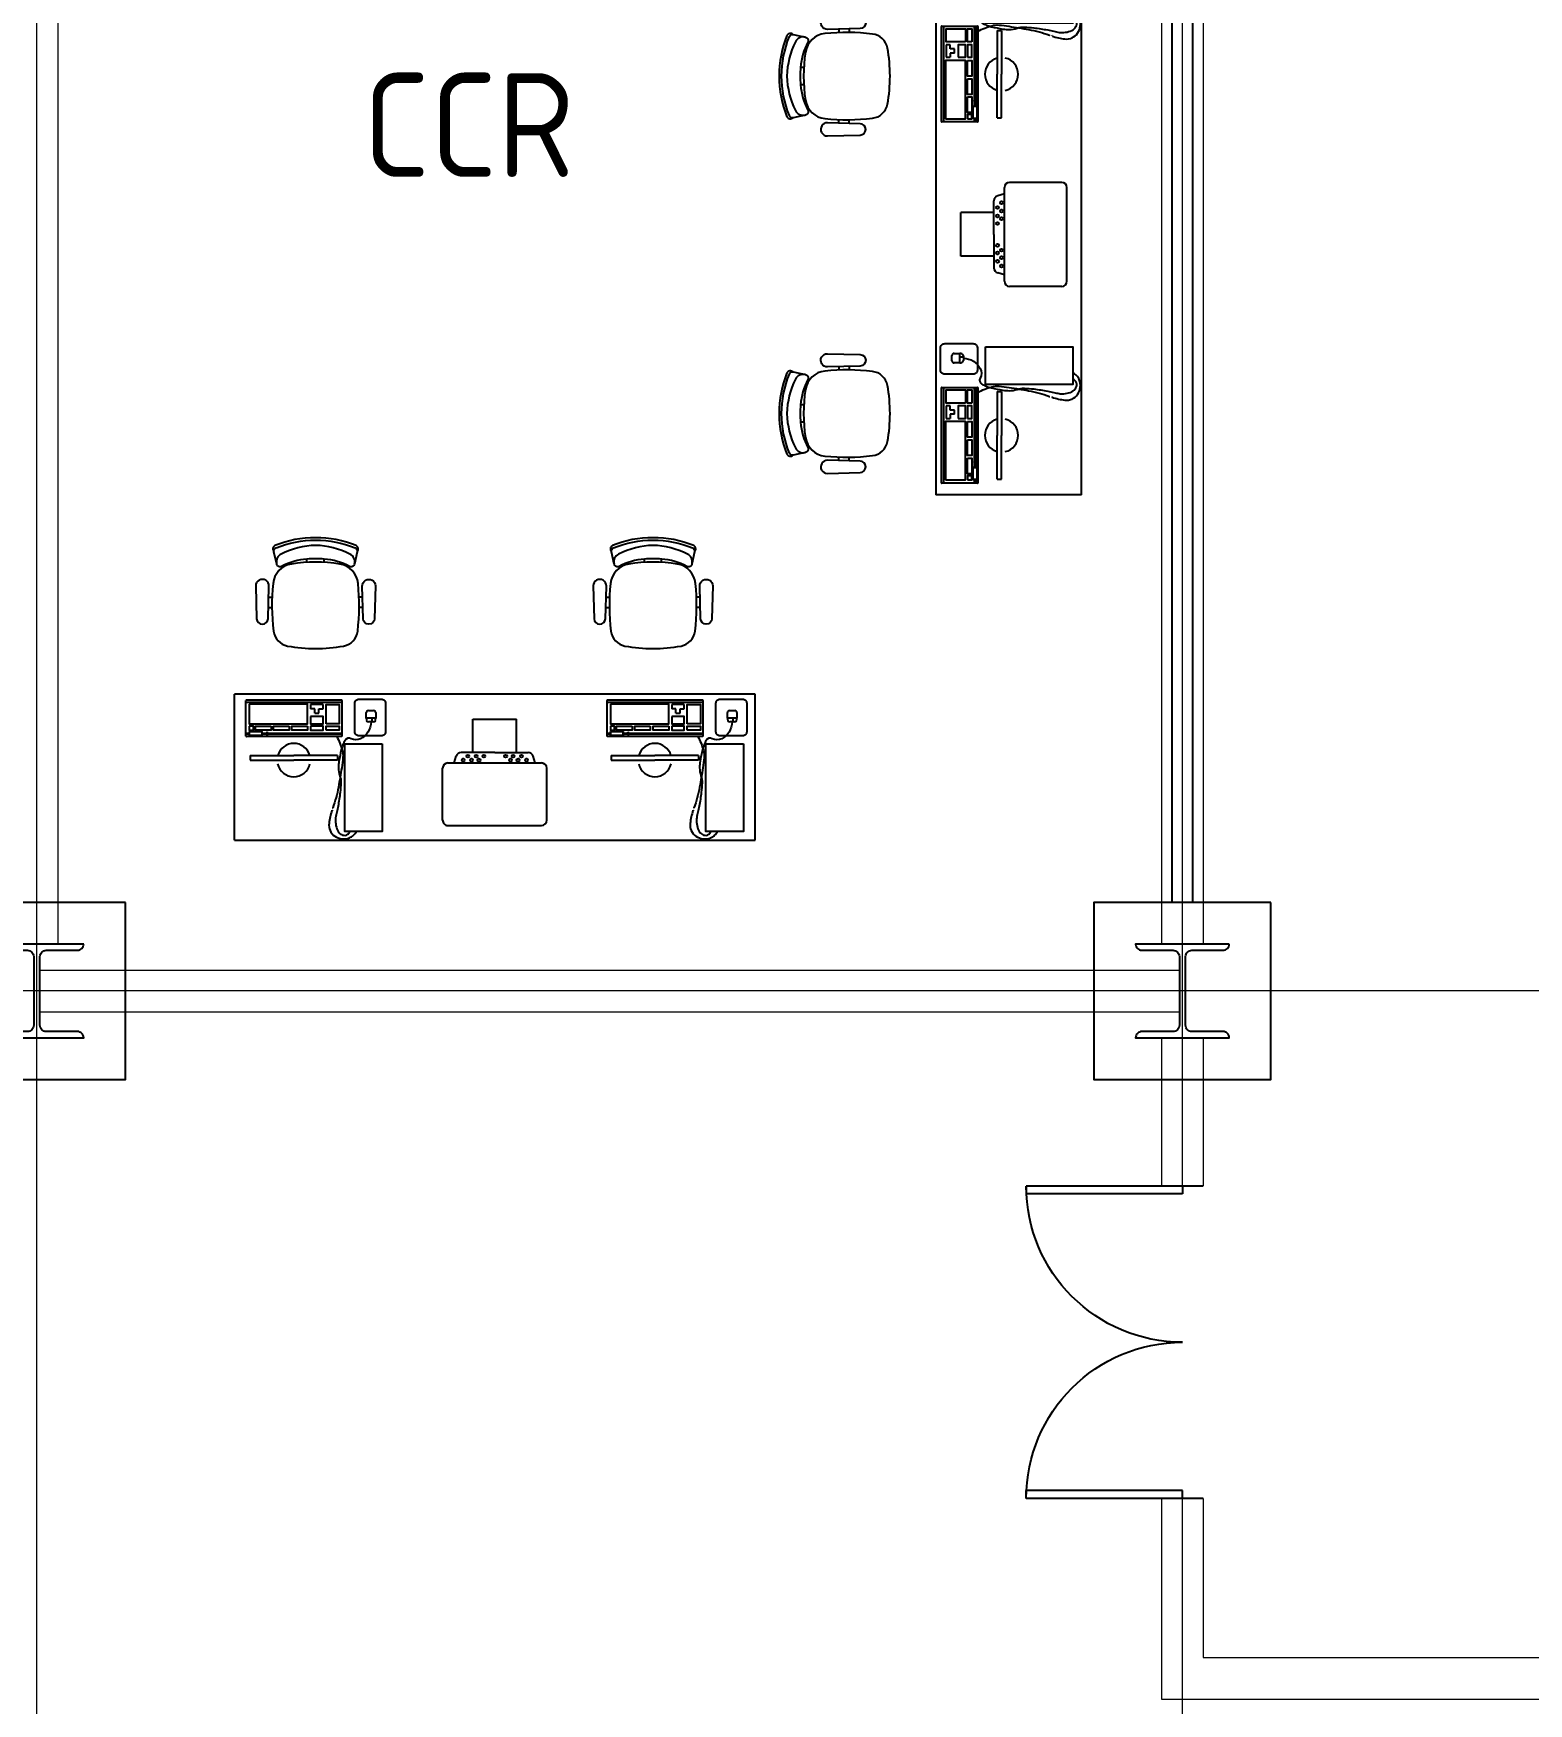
# Model space of a CAD drawing. Extents: x -681219 to -550379, y -242630 to -158199.
# Drawn here: x -654972 to -647794, y -222838 to -214820 of the extents above; entities that cross this region are included whole.
import ezdxf
from ezdxf.lldxf.tags import DXFTag

# ---------------------------------------------------------------- set-up
doc = ezdxf.new("R2010")
doc.units = 0
doc.header["$LTSCALE"] = 1000
doc.layers.get('0').update_dxf_attribs({"linetype": 'CONTINUOUS'})
for name, color, linetype, lineweight in [('famsun', 7, 'CONTINUOUS', 0), ('text1', 7, 'CONTINUOUS', 0), ('轴网_轴线', 1, 'CENTER2', 0)]:
    doc.layers.add(name, color=color, linetype=linetype, lineweight=lineweight)
doc.layers.add('GY_Bj_Hatch', color=9, linetype='CONTINUOUS')
doc.layers.add('GY_Door', color=4, linetype='CONTINUOUS')
doc.styles.add('ISOCP', font='isocp.shx', dxfattribs={"bigfont": 'gbcbig.shx'})
tags = doc.linetypes.add('CENTER2', pattern=[28.575, 19.05, -3.175, 3.175, -3.175]).pattern_tags.tags
tags[10:11] = [DXFTag(74, 4), DXFTag(75, 0), DXFTag(340, '0'), DXFTag(46, 0.0), DXFTag(50, 0.0), DXFTag(44, 0.0), DXFTag(45, 0.0)]
tags[8:9] = [DXFTag(74, 4), DXFTag(75, 0), DXFTag(340, '0'), DXFTag(46, 0.0), DXFTag(50, 0.0), DXFTag(44, 0.0), DXFTag(45, 0.0)]
tags[6:7] = [DXFTag(74, 4), DXFTag(75, 0), DXFTag(340, '0'), DXFTag(46, 0.0), DXFTag(50, 0.0), DXFTag(44, 0.0), DXFTag(45, 0.0)]
tags[4:5] = [DXFTag(74, 4), DXFTag(75, 0), DXFTag(340, '0'), DXFTag(46, 0.0), DXFTag(50, 0.0), DXFTag(44, 0.0), DXFTag(45, 0.0)]

# ---------------------------------------------------------------- blocks, each defined once
blk = doc.blocks.new('轴网FB0EDE194AE0F5E0')
at = {"layer": 'GY_Bj_Hatch', "color": 255}
for points in [[(25075, 7925), (25925, 7925), (25925, 7075), (25075, 7075)], [(30575, 7925), (31425, 7925), (31425, 7075), (30575, 7075)]]:
    blk.add_lwpolyline(points, close=True, dxfattribs=at)
for points in [[(25275, 7725), (25725, 7725, -0.414214), (25695, 7695), (25545, 7695, 0.414214), (25515, 7665), (25515, 7335, 0.414214), (25545, 7305), (25695, 7305, -0.414214), (25725, 7275), (25275, 7275, -0.414214), (25305, 7305), (25455, 7305, 0.414214), (25485, 7335), (25485, 7665, 0.414214), (25455, 7695), (25305, 7695, -0.414214)], [(30775, 7725), (31225, 7725, -0.414214), (31195, 7695), (31045, 7695, 0.414214), (31015, 7665), (31015, 7335, 0.414214), (31045, 7305), (31195, 7305, -0.414214), (31225, 7275), (30775, 7275, -0.414214), (30805, 7305), (30955, 7305, 0.414214), (30985, 7335), (30985, 7665, 0.414214), (30955, 7695), (30805, 7695, -0.414214)]]:
    blk.add_lwpolyline(points, format="xyb", close=True, dxfattribs=at)
at = {"layer": '轴网_轴线'}
for p, q in [((25500, -1200), (25500, 23700)), ((31000, -1200), (31000, 23700)), ((-1200, 7500), (44200, 7500))]:
    blk.add_line(p, q, dxfattribs=at)
blk = doc.blocks.new('Computer-V')
at = {"color": 6}
for p, q in [((0, 1250), (0, -1250)), ((700, 1250), (0, 1250)), ((700, -1250), (700, 1250)), ((-466, 985.6), (-466, 968.8)), ((-416.2, 987), (-416.2, 969.5)), ((-633.2, 801.5), (-649.1, 801.5)), ((-633.2, 718.6), (-649.1, 718.6)), ((-466, 534.5), (-466, 551.3)), ((-416.2, 533.2), (-416.2, 550.6)), ((-466, -634.4), (-466, -651.2)), ((-416.2, -633.1), (-416.2, -650.5)), ((-633.2, -818.5), (-649.1, -818.5)), ((-633.2, -901.5), (-649.1, -901.5)), ((-466, -1085.6), (-466, -1068.8)), ((-416.2, -1086.9), (-416.2, -1069.5)), ((700, -1250), (0, -1250))]:
    blk.add_line(p, q, dxfattribs=at)
at = {"color": 52, "ltscale": 0.1, "true_color": 0xc8c92d}
for p, q in [((78, 1127.3), (78, 1152.5)), ((88, 1162.5), (115, 1162.5)), ((114.7, 1162.5), (114.7, 1117.3)), ((133, 1145.4), (114.7, 1145.4)), ((133, 1151.6), (133, 1128.3)), ((115, 1117.3), (88, 1117.3)), ((27.3, 541.8), (27.3, 997.8)), ((29.3, 999.8), (200.3, 999.8)), ((38.3, 539.8), (38.3, 999.8)), ((186.5, 645.7), (186.5, 999.8)), ((190.5, 645.7), (190.5, 999.8)), ((200.5, 539.8), (200.5, 999.8)), ((202.3, 997.8), (202.3, 541.8)), ((294.2, 979.1), (294.2, 769.1)), ((294.2, 979.1), (315.7, 979.1)), ((315.7, 979.1), (315.7, 769.1)), ((49.6, 910.2), (49.6, 850.2)), ((69.8, 910.2), (49.6, 910.2)), ((69.8, 890.2), (69.8, 910.2)), ((90, 890.2), (69.8, 890.2)), ((90, 870.2), (90, 890.2)), ((49.6, 850.2), (69.8, 850.2)), ((90, 870.2), (69.8, 870.2)), ((69.8, 870.2), (69.8, 850.2)), ((294.2, 559.1), (294.2, 769.1)), ((315.7, 559.1), (315.7, 769.1)), ((178, 556.2), (178, 616.2)), ((178, 616.2), (199, 616.2)), ((186.5, 616.2), (186.5, 636.6)), ((190.5, 616.2), (190.5, 636.6)), ((199, 616.2), (199, 556.2)), ((200.3, 539.8), (29.3, 539.8)), ((199, 556.2), (178, 556.2)), ((186.5, 539.8), (186.5, 556.2)), ((190.5, 539.8), (190.5, 556.2)), ((294.2, 559.1), (315.7, 559.1)), ((604.7, 250), (354.7, 250)), ((279.7, 0), (279.7, 160.9)), ((329.7, 194.6), (297.4, 184.9)), ((329.7, -225), (329.7, 225)), ((629.7, -225), (629.7, 225)), ((279.7, 105), (120, 105)), ((120, -105), (120, 105)), ((279.7, 0), (279.7, -160.9)), ((279.7, -105), (120, -105)), ((329.7, -194.6), (297.4, -184.9)), ((604.7, -250), (354.7, -250)), ((78, -606.5), (78, -581.3)), ((88, -571.3), (115, -571.3)), ((115, -616.5), (88, -616.5)), ((114.7, -571.3), (114.7, -616.5)), ((133, -588.5), (114.7, -588.5)), ((133, -582.2), (133, -605.6)), ((27.3, -1192.1), (27.3, -736.1)), ((29.3, -734.1), (200.3, -734.1)), ((38.3, -1194.1), (38.3, -734.1)), ((186.5, -1088.1), (186.5, -734.1)), ((190.5, -1088.1), (190.5, -734.1)), ((200.5, -1194), (200.5, -734.1)), ((202.3, -736.1), (202.3, -1192.1)), ((294.2, -754.7), (294.2, -964.7)), ((294.2, -754.7), (315.7, -754.7)), ((315.7, -754.7), (315.7, -964.7)), ((49.6, -823.7), (49.6, -883.7)), ((69.8, -823.7), (49.6, -823.7)), ((69.8, -843.7), (69.8, -823.7)), ((90, -843.7), (69.8, -843.7)), ((90, -863.7), (69.8, -863.7)), ((69.8, -863.7), (69.8, -883.7)), ((90, -863.7), (90, -843.7)), ((49.6, -883.7), (69.8, -883.7)), ((294.2, -1174.7), (294.2, -964.7)), ((315.7, -1174.7), (315.7, -964.7)), ((178, -1177.7), (178, -1117.7)), ((178, -1117.7), (199, -1117.7)), ((186.5, -1117.7), (186.5, -1097.3)), ((190.5, -1117.7), (190.5, -1097.3)), ((199, -1117.7), (199, -1177.7)), ((200.3, -1194.1), (29.3, -1194.1)), ((199, -1177.7), (178, -1177.7)), ((186.5, -1194.1), (186.5, -1177.7)), ((190.5, -1194.1), (190.5, -1177.7)), ((294.2, -1174.7), (315.7, -1174.7))]:
    blk.add_line(p, q, dxfattribs=at)
for points in [[(43, 1209.7), (179.8, 1209.7, -0.414214), (199.8, 1189.7), (199.8, 1082.3, -0.414214), (179.8, 1062.3), (43, 1062.3, -0.414214), (23, 1082.3), (23, 1189.7, -0.414214)], [(43, -524.1), (179.8, -524.1, -0.414214), (199.8, -544.1), (199.8, -651.6, -0.414214), (179.8, -671.6), (43, -671.6, -0.414214), (23, -651.6), (23, -544.1, -0.414214)]]:
    blk.add_lwpolyline(points, format="xyb", close=True, dxfattribs=at)
for points in [[(133, 1139.9, -0.128548), (181.2, 1125, -0.135744), (213.6, 1089.8, -0.247611), (213.1, 1044.3, 0.408514), (221.4, 1015.1, 0.035711), (242.5, 1005.1, 0.032929), (266.6, 997.4, 0.020922), (322, 986.2, 0.037948), (353.1, 983.7, 0.087411), (390.9, 990.1, -0.09515), (425.7, 995.5, -0.021359), (470.7, 991.9, -0.014215), (537.7, 981.7, -0.016666), (566.2, 975.5, 0.017942), (592.7, 969.9, 0.071311), (614.5, 969.2, 0.04839), (645.8, 975.8, 0.149152), (670, 992.4, 0.186794), (677.2, 1015.1, 0.15246), (672.3, 1027.9, 0.119112), (658.5, 1038.7)], [(558.5, 951.8, 0.049283), (620.2, 938.4, 0.275582), (681.2, 965.9, 0.256215), (689, 1036.7, 0.086753), (677, 1055.6, 0.082034), (658.5, 1070.2)], [(202.3, 975.8, -0.046042), (269.3, 1002.1, -0.096013), (303.9, 1005.3, -0.012779), (352.5, 999.1, -0.006643), (445.4, 983.7, -0.044107), (545.7, 956.3, 0.001105), (547, 955.8, 0.275582)], [(133, -593.9, -0.128548), (181.2, -608.9, -0.135744), (213.6, -644, -0.247611), (213.1, -689.6, 0.408514), (221.4, -718.7, 0.035711), (242.5, -728.8, 0.032929), (266.6, -736.4, 0.020922), (322, -747.6, 0.037948), (353.1, -750.2, 0.087411), (390.9, -743.8, -0.09515), (425.7, -738.4, -0.021359), (470.7, -742, -0.014215), (537.7, -752.2, -0.016666), (566.2, -758.3, 0.017942), (592.7, -764, 0.071311), (614.5, -764.6, 0.04839), (645.8, -758.1, 0.149152), (670, -741.4, 0.186794), (677.2, -718.7, 0.15246), (672.3, -705.9, 0.119112), (658.5, -695.2)], [(558.5, -782, 0.049283), (620.2, -795.4, 0.275582), (681.2, -768, 0.256215), (689, -697.1, 0.086753), (677, -678.3, 0.082034), (658.5, -663.7)], [(202.3, -758.1, -0.046042), (269.3, -731.7, -0.096013), (303.9, -728.6, -0.012779), (352.5, -734.7, -0.006643), (445.4, -750.2, -0.044107), (545.7, -777.6, 0.001105), (547, -778.1, 0.275582)]]:
    blk.add_lwpolyline(points, format="xyb", dxfattribs=at)
for points in [[(238.5, 1194), (658.5, 1194), (658.5, 1014), (238.5, 1014)], [(142.3, 923.9), (49.6, 923.9), (49.6, 987.5), (142.3, 987.5)], [(172.9, 923.9), (152.9, 923.9), (152.9, 987.5), (172.9, 987.5)], [(107.3, 850.2), (142.3, 850.2), (142.3, 910.2), (107.3, 910.2)], [(152.9, 850.2), (172.9, 850.2), (172.9, 910.2), (152.9, 910.2)], [(47.3, 555.2), (142.3, 555.2), (142.3, 835.2), (47.3, 835.2)], [(152.9, 835.2), (172.9, 835.2), (172.9, 760.2), (152.9, 760.2)], [(152.9, 747.1), (172.9, 747.1), (172.9, 672.1), (152.9, 672.1)], [(152.9, 660.3), (172.9, 660.3), (172.9, 585.3), (152.9, 585.3)], [(152.9, 555.2), (172.9, 555.2), (172.9, 575.2), (152.9, 575.2)], [(179, 557.2), (179, 615.2), (198, 615.2), (198, 557.2)], [(238.5, -539.9), (658.5, -539.9), (658.5, -719.9), (238.5, -719.9)], [(142.3, -809.9), (49.6, -809.9), (49.6, -746.3), (142.3, -746.3)], [(172.9, -809.9), (152.9, -809.9), (152.9, -746.3), (172.9, -746.3)], [(107.3, -883.7), (142.3, -883.7), (142.3, -823.7), (107.3, -823.7)], [(152.9, -883.7), (172.9, -883.7), (172.9, -823.7), (152.9, -823.7)], [(47.3, -1178.7), (142.3, -1178.7), (142.3, -898.7), (47.3, -898.7)], [(152.9, -898.7), (172.9, -898.7), (172.9, -973.7), (152.9, -973.7)], [(152.9, -986.8), (172.9, -986.8), (172.9, -1061.8), (152.9, -1061.8)], [(152.9, -1073.6), (172.9, -1073.6), (172.9, -1148.6), (152.9, -1148.6)], [(179, -1176.7), (179, -1118.7), (198, -1118.7), (198, -1176.7)], [(152.9, -1178.7), (172.9, -1178.7), (172.9, -1158.7), (152.9, -1158.7)]]:
    blk.add_lwpolyline(points, close=True, dxfattribs=at)
at = {"color": 6}
for points in [[(-520.3, 1047.3), (-362.8, 1043.1, -0.97392), (-362.8, 988.4), (-519.5, 984.2, -1.013317), (-520.3, 1047.3)], [(-625.4, 644.4, 0.340817), (-531.9, 555.9, 0.05523), (-303.5, 557.9, 0.328643), (-231.8, 625.3, 0.09095), (-231.8, 894.8, 0.328643), (-303.5, 962.2, 0.05523), (-531.9, 964.2, 0.340817), (-625.4, 875.7, 0.077917)], [(-520.3, 472.8), (-362.8, 477, 0.97392), (-362.8, 531.7), (-519.5, 535.9, 1.013317), (-520.3, 472.8)], [(-520.3, -572.8), (-362.8, -576.9, -0.97392), (-362.8, -631.7), (-519.5, -635.8, -1.013317), (-520.3, -572.8)], [(-625.4, -975.7, 0.340817), (-531.9, -1064.2, 0.05523), (-303.5, -1062.1, 0.328643), (-231.8, -994.7, 0.09095), (-231.8, -725.3, 0.328643), (-303.5, -657.8, 0.05523), (-531.9, -655.8, 0.340817), (-625.4, -744.3, 0.077917)], [(-520.3, -1147.2), (-362.8, -1143, 0.97392), (-362.8, -1088.3), (-519.5, -1084.2, 1.013317), (-520.3, -1147.2)]]:
    blk.add_lwpolyline(points, format="xyb", close=True, dxfattribs=at)
for points in [[(-685.3, 960.1, 0.481357), (-714.2, 955.4, 0.097119), (-751.8, 760.1, 0.097119), (-714.2, 564.7, 0.481357), (-685.3, 560)], [(-649.1, 718.6, 0.100785), (-613.7, 597.2, -0.49505), (-624.9, 573.2), (-683.8, 560.3, -0.365963), (-702.7, 570.3, -0.0944), (-740.3, 760.1, -0.0944), (-702.7, 949.8, -0.365963), (-683.8, 959.8), (-624.9, 946.9, -0.49505), (-613.7, 922.9, 0.100785), (-649.1, 801.5, 0.100785)], [(-627.3, 947.4, 0.344642), (-673.4, 925.3, 0.1068), (-714.9, 760.1, 0.1068), (-673.4, 594.8, 0.344642), (-627.3, 572.7)], [(-685.3, -660, 0.481357), (-714.2, -664.7, 0.097119), (-751.8, -860, 0.097119), (-714.2, -1055.3, 0.481357), (-685.3, -1060)], [(-649.1, -901.5, 0.100785), (-613.7, -1022.9, -0.49505), (-624.9, -1046.8), (-683.8, -1059.7, -0.365963), (-702.7, -1049.7, -0.0944), (-740.3, -860, -0.0944), (-702.7, -670.2, -0.365963), (-683.8, -660.2), (-624.9, -673.2, -0.49505), (-613.7, -697.1, 0.100785), (-649.1, -818.5, 0.100785)], [(-627.3, -672.6, 0.344642), (-673.4, -694.8, 0.1068), (-714.9, -860, 0.1068), (-673.4, -1025.2, 0.344642), (-627.3, -1047.3)]]:
    blk.add_lwpolyline(points, format="xyb", dxfattribs=at)
at = {"color": 52, "ltscale": 0.1, "true_color": 0xc8c92d}
for centre, radius in [((188.5, 641.2), 4), ((188.5, 641.2), 2.5), ((296.9, 129.1), 6.99), ((296.9, 89), 6.99), ((315.8, 152), 6.99), ((315.8, 111.9), 6.99), ((315.8, 75.5), 6.99), ((296.9, 52.5), 6.99), ((296.9, -52.5), 6.99), ((315.8, -75.5), 6.99), ((296.9, -89), 6.99), ((296.9, -129.1), 6.99), ((315.8, -111.9), 6.99), ((315.8, -152), 6.99), ((188.5, -1092.7), 4), ((188.5, -1092.7), 2.5)]:
    blk.add_circle(centre, radius, dxfattribs=at)
for centre, radius, start, end in [((88, 1152.5), 10, 90, 180), ((88, 1127.3), 10, 180, 270), ((115, 1117.3), 45.2, 76.84563, 90), ((123, 1151.6), 10, 0, 76.84563), ((123, 1128.3), 10, 283.15437, 0), ((115, 1162.5), 45.2, 270, 283.15437), ((29.3, 997.8), 2, 90, 180), ((200.3, 997.8), 2, 0, 90), ((556.5, 952.9), 2, 0, 84.70992), ((315.7, 769.1), 80, 105.53883, 254.46117), ((315.7, 769.1), 80, 283.25247, 76.74753), ((188.5, 641.2), 5, 113.57818, 246.42182), ((188.5, 641.2), 5, 293.57818, 66.42182), ((29.3, 541.8), 2, 180, 270), ((200.3, 541.8), 2, 270, 0), ((354.7, 225), 25, 90, 180), ((604.7, 225), 25, 0, 90), ((304.7, 160.9), 25, 106.88092, 180), ((304.7, -160.9), 25, 180, 253.11908), ((354.7, -225), 25, 180, 270), ((604.7, -225), 25, 270, 0), ((88, -581.3), 10, 90, 180), ((88, -606.5), 10, 180, 270), ((115, -616.5), 45.2, 76.84563, 90), ((115, -571.3), 45.2, 270, 283.15437), ((123, -582.2), 10, 0, 76.84563), ((123, -605.6), 10, 283.15437, 0), ((29.3, -736.1), 2, 90, 180), ((200.3, -736.1), 2, 0, 90), ((556.5, -780.9), 2, 0, 84.70992), ((315.7, -964.7), 80, 105.53883, 254.46117), ((315.7, -964.7), 80, 283.25247, 76.74753), ((188.5, -1092.7), 5, 113.57818, 246.42182), ((188.5, -1092.7), 5, 293.57818, 66.42182), ((29.3, -1192.1), 2, 180, 270), ((200.3, -1192.1), 2, 270, 0)]:
    blk.add_arc(centre, radius, start, end, dxfattribs=at)
at = {"color": 6}
for centre in [(-196.7, 760.1), (-196.7, -860)]:
    blk.add_arc(centre, 454.2, 174.75947, 185.24053, dxfattribs=at)
blk = doc.blocks.new('Sdoor#JD_GY')
at = {"layer": 'GY_Door'}
for p, q in [((-0.5, 0), (-0.5, 0.5)), ((-0.5, 0.5), (-0.475, 0.5)), ((-0.475, 0), (-0.475, 0.5)), ((0.475, 0), (0.475, 0.5)), ((0.5, 0.5), (0.475, 0.5)), ((0.5, 0), (0.5, 0.5)), ((-0.5, 0), (-0.475, 0)), ((0.5, 0), (0.475, 0))]:
    blk.add_line(p, q, dxfattribs=at)
for centre, start, end in [((-0.5, 0), 0, 90), ((0.5, 0), 90, 180)]:
    blk.add_arc(centre, 0.5, start, end, dxfattribs=at)
blk = doc.blocks.new('Sdoor#JD_GY2023120806595600', base_point=(166086.6, 13933.4))
blk.add_wipeout([(165336.6, 14053.4), (166836.6, 14053.4), (166836.6, 13813.4), (165336.6, 13813.4)]).dxf.layer = 'GY_Bj_Hatch'
at = {"layer": 'GY_Door', "color": 4}
for p, q in [((165336.6, 14033.4), (165336.6, 13833.4)), ((166836.6, 14033.4), (166836.6, 13833.4))]:
    blk.add_line(p, q, dxfattribs=at)
at = {"layer": 'GY_Door', "xscale": 1500, "yscale": 1500, "rotation": 180}
blk.add_blockref('Sdoor#JD_GY', (166086.6, 13933.4), dxfattribs=at)

msp = doc.modelspace()

# ---------------------------------------------------------------- linework, layer by layer
at = {"color": 6}
for p, q in [((-649505.4609, -218991.6983), (-649505.4609, -212341.6983)), ((-649405.4609, -218991.6983), (-649405.4609, -212341.6983))]:
    msp.add_line(p, q, dxfattribs=at)
at = {"layer": 'famsun'}
for p, q in [((-654855.4609, -212141.6983), (-654855.4609, -219191.6983)), ((-649555.4609, -212141.6983), (-649555.4609, -219191.6983)), ((-649355.4609, -212141.6983), (-649355.4609, -219191.6983)), ((-654940.4609, -219316.6983), (-649470.4609, -219316.6983)), ((-654940.4609, -219516.6983), (-649470.4609, -219516.6983)), ((-649555.4609, -219641.6983), (-649555.4609, -222816.6983)), ((-649355.4609, -219641.6983), (-649355.4609, -222616.6983)), ((-649355.4609, -222616.6983), (-638555.4609, -222616.6983)), ((-649555.4609, -222816.6983), (-638555.4609, -222816.6983))]:
    msp.add_line(p, q, dxfattribs=at)

# ---------------------------------------------------------------- block references
at = {"layer": 'famsun', "xscale": -1}
msp.add_blockref('轴网FB0EDE194AE0F5E0', (-623955.4609, -226916.6983), dxfattribs=at)
at = {"layer": 'GY_Bj_Hatch'}
msp.add_blockref('Computer-V', (-650639.9703, -215784.8529), dxfattribs=at)
at = {"layer": 'GY_Bj_Hatch', "rotation": 270}
msp.add_blockref('Computer-V', (-652757.2632, -217992.5934), dxfattribs=at)

# ---------------------------------------------------------------- texts
at = {"layer": 'text1', "ltscale": 20, "insert": (-652374.181, -215008.9092), "char_height": 500, "attachment_point": 3, "style": 'ISOCP'}
msp.add_mtext_dynamic_manual_height_columns('CCR', width=16722.717465, gutter_width=355537.5, heights=[0], dxfattribs=at)

# ---------------------------------------------------------------- next in the draw order: block references
at = {"layer": 'GY_Door', "xscale": -1, "rotation": 270}
msp.add_blockref('Sdoor#JD_GY2023120806595600', (-649455.4609, -221103.323), dxfattribs=at)

doc.saveas('drawing.dxf')
